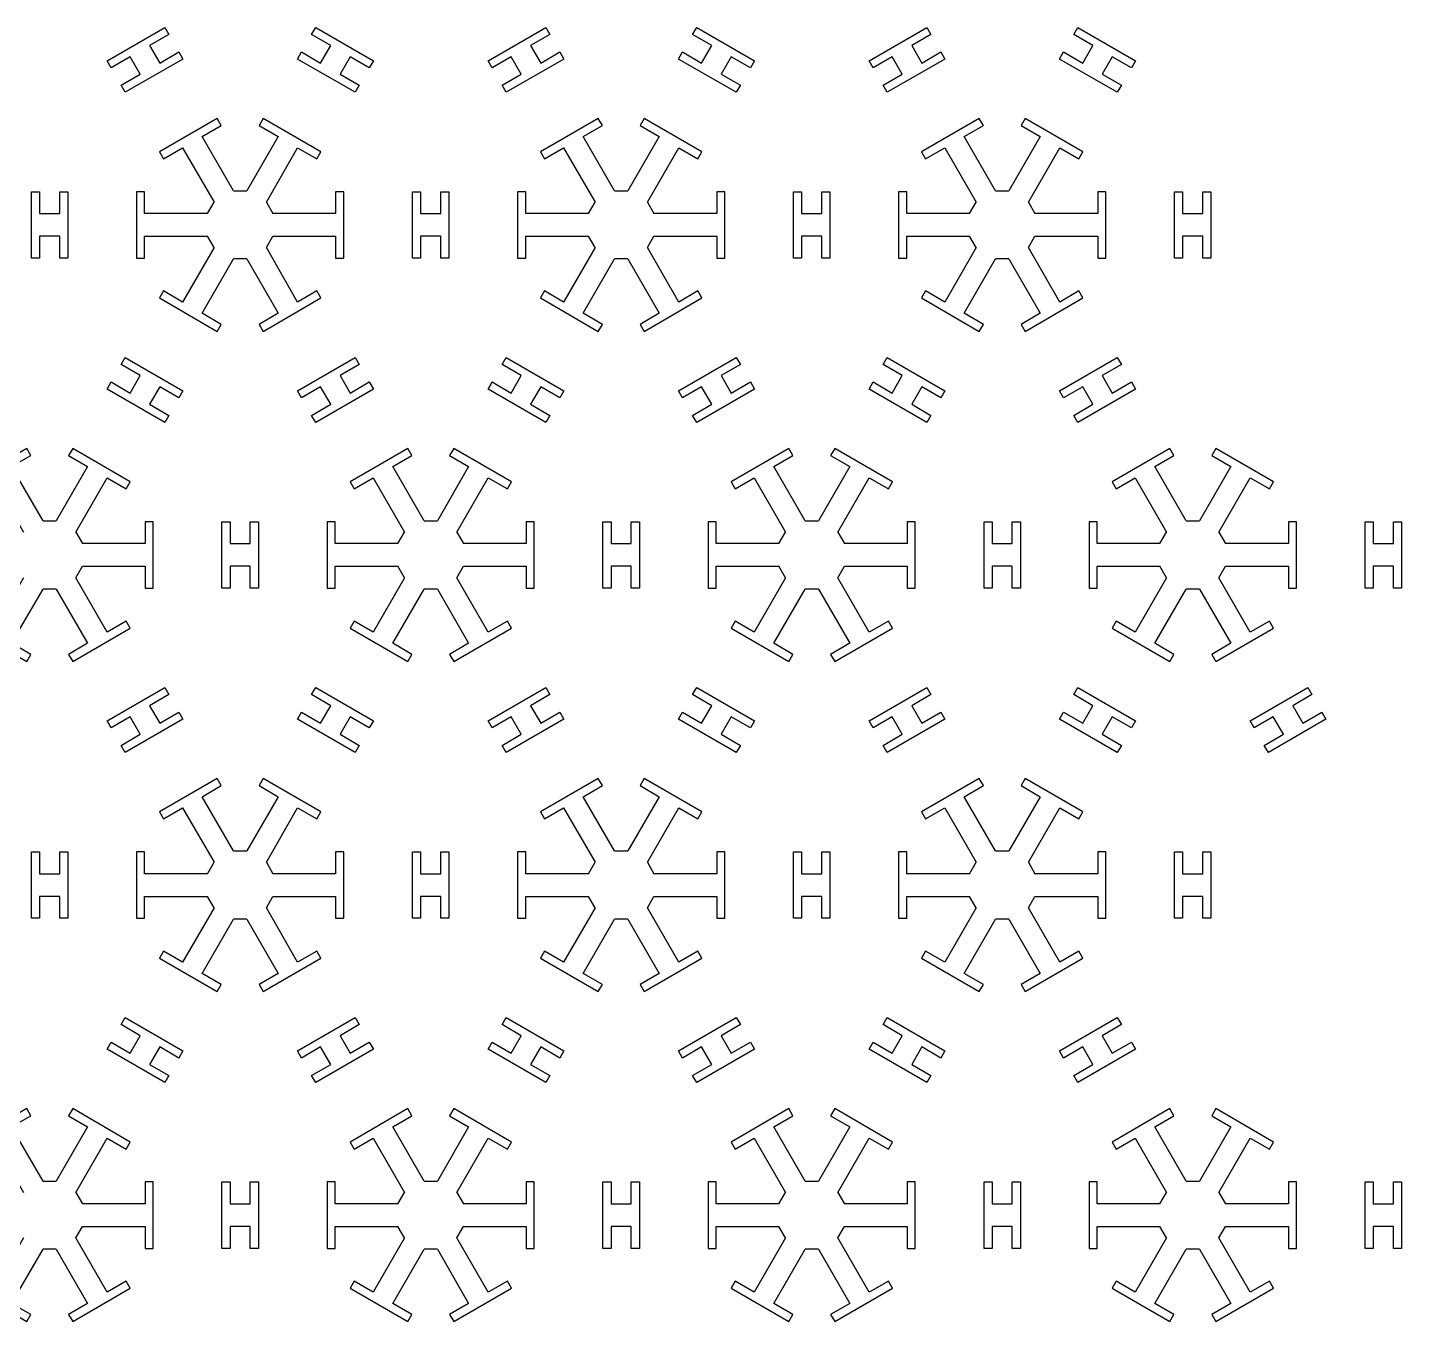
# Model space of a CAD drawing. Extents: x -18 to 221, y -179 to 16.
# Drawn here: x 107.5 to 220.7, y -90.4 to 16.3 of the extents above; entities that cross this region are included whole.
import ezdxf

# ---------------------------------------------------------------- set-up
doc = ezdxf.new("R2010")
doc.units = 0

msp = doc.modelspace()

# ---------------------------------------------------------------- linework, layer by layer
for p, q in [((124.49, 2.8), (125.58, 2.8)), ((155.89, 2.8), (156.98, 2.8)), ((187.29, 2.8), (188.38, 2.8)), ((122.33, 0.93), (122.88, 1.87)), ((127.19, 1.87), (127.73, 0.93)), ((153.73, 0.93), (154.28, 1.87)), ((158.59, 1.87), (159.13, 0.93)), ((185.13, 0.93), (185.68, 1.87)), ((189.99, 1.87), (190.53, 0.93)), ((122.88, -1.87), (122.33, -0.93)), ((127.19, -1.87), (127.73, -0.93)), ((154.28, -1.87), (153.73, -0.93)), ((158.59, -1.87), (159.13, -0.93)), ((185.68, -1.87), (185.13, -0.93)), ((189.99, -1.87), (190.53, -0.93)), ((125.58, -2.8), (124.49, -2.8)), ((156.98, -2.8), (155.89, -2.8)), ((188.38, -2.8), (187.29, -2.8)), ((108.79, -24.39), (109.88, -24.39)), ((140.19, -24.39), (141.28, -24.39)), ((171.59, -24.39), (172.68, -24.39)), ((202.99, -24.39), (204.08, -24.39)), ((111.49, -25.32), (112.03, -26.26)), ((138.03, -26.26), (138.58, -25.32)), ((142.89, -25.32), (143.43, -26.26)), ((169.43, -26.26), (169.98, -25.32)), ((174.29, -25.32), (174.83, -26.26)), ((200.83, -26.26), (201.38, -25.32)), ((205.69, -25.32), (206.24, -26.26)), ((111.49, -29.07), (112.03, -28.12)), ((138.58, -29.07), (138.03, -28.12)), ((142.89, -29.07), (143.43, -28.12)), ((169.98, -29.07), (169.43, -28.12)), ((174.29, -29.07), (174.83, -28.12)), ((201.38, -29.07), (200.83, -28.12)), ((205.69, -29.07), (206.24, -28.12)), ((109.88, -30), (108.79, -30)), ((141.28, -30), (140.19, -30)), ((172.68, -30), (171.59, -30)), ((204.08, -30), (202.99, -30)), ((124.49, -51.58), (125.58, -51.58)), ((155.89, -51.58), (156.98, -51.58)), ((187.29, -51.58), (188.38, -51.58)), ((122.33, -53.46), (122.88, -52.51)), ((127.19, -52.51), (127.73, -53.46)), ((153.73, -53.46), (154.28, -52.51)), ((158.59, -52.51), (159.13, -53.46)), ((185.13, -53.46), (185.68, -52.51)), ((189.99, -52.51), (190.53, -53.46)), ((122.88, -56.26), (122.33, -55.32)), ((127.19, -56.26), (127.73, -55.32)), ((154.28, -56.26), (153.73, -55.32)), ((158.59, -56.26), (159.13, -55.32)), ((185.68, -56.26), (185.13, -55.32)), ((189.99, -56.26), (190.53, -55.32)), ((125.58, -57.19), (124.49, -57.19)), ((156.98, -57.19), (155.89, -57.19)), ((188.38, -57.19), (187.29, -57.19)), ((108.79, -78.78), (109.88, -78.78)), ((140.19, -78.78), (141.28, -78.78)), ((171.59, -78.78), (172.68, -78.78)), ((202.99, -78.78), (204.08, -78.78)), ((111.49, -79.71), (112.03, -80.65)), ((138.03, -80.65), (138.58, -79.71)), ((142.89, -79.71), (143.43, -80.65)), ((169.43, -80.65), (169.98, -79.71)), ((174.29, -79.71), (174.83, -80.65)), ((200.83, -80.65), (201.38, -79.71)), ((205.69, -79.71), (206.24, -80.65)), ((111.49, -83.46), (112.03, -82.51)), ((138.58, -83.46), (138.03, -82.51)), ((142.89, -83.46), (143.43, -82.51)), ((169.98, -83.46), (169.43, -82.51)), ((174.29, -83.46), (174.83, -82.51)), ((201.38, -83.46), (200.83, -82.51)), ((205.69, -83.46), (206.24, -82.51)), ((109.88, -84.38), (108.79, -84.38)), ((141.28, -84.38), (140.19, -84.38)), ((172.68, -84.38), (171.59, -84.38)), ((204.08, -84.38), (202.99, -84.38))]:
    msp.add_line(p, q)
for points in [[(115.56, 10.93, 0), (115.22, 11.51, 0), (116.79, 12.41, 0), (115.96, 13.85, 0), (114.39, 12.94, 0), (114.06, 13.52, 0), (118.81, 16.27, 0), (119.14, 15.69, 0), (117.57, 14.78, 0), (118.4, 13.34, 0), (119.97, 14.25, 0), (120.31, 13.67, 0), (115.56, 10.93, 0)], [(129.76, 13.67, 0), (130.09, 14.25, 0), (131.66, 13.34, 0), (132.49, 14.78, 0), (130.92, 15.69, 0), (131.26, 16.27, 0), (136.01, 13.52, 0), (135.67, 12.94, 0), (134.1, 13.85, 0), (133.27, 12.41, 0), (134.84, 11.51, 0), (134.51, 10.93, 0), (129.76, 13.67, 0)], [(146.96, 10.93, 0), (146.62, 11.51, 0), (148.19, 12.41, 0), (147.36, 13.85, 0), (145.79, 12.94, 0), (145.46, 13.52, 0), (150.21, 16.27, 0), (150.55, 15.69, 0), (148.97, 14.78, 0), (149.8, 13.34, 0), (151.38, 14.25, 0), (151.71, 13.67, 0), (146.96, 10.93, 0)], [(161.16, 13.67, 0), (161.49, 14.25, 0), (163.06, 13.34, 0), (163.89, 14.78, 0), (162.32, 15.69, 0), (162.66, 16.27, 0), (167.41, 13.52, 0), (167.08, 12.94, 0), (165.5, 13.85, 0), (164.67, 12.41, 0), (166.25, 11.51, 0), (165.91, 10.93, 0), (161.16, 13.67, 0)], [(178.36, 10.93, 0), (178.02, 11.51, 0), (179.59, 12.41, 0), (178.76, 13.85, 0), (177.19, 12.94, 0), (176.86, 13.52, 0), (181.61, 16.27, 0), (181.95, 15.69, 0), (180.37, 14.78, 0), (181.2, 13.34, 0), (182.78, 14.25, 0), (183.11, 13.67, 0), (178.36, 10.93, 0)], [(192.56, 13.67, 0), (192.89, 14.25, 0), (194.46, 13.34, 0), (195.29, 14.78, 0), (193.72, 15.69, 0), (194.06, 16.27, 0), (198.81, 13.52, 0), (198.48, 12.94, 0), (196.9, 13.85, 0), (196.07, 12.41, 0), (197.65, 11.51, 0), (197.31, 10.93, 0), (192.56, 13.67, 0)], [(124.49, 2.8, 0), (121.9, 7.28, 0), (123.47, 8.19, 0), (123.14, 8.77, 0), (118.39, 6.02, 0), (118.72, 5.44, 0), (120.29, 6.35, 0), (122.88, 1.87, 0)], [(127.19, 1.87, 0), (129.77, 6.35, 0), (131.34, 5.44, 0), (131.68, 6.02, 0), (126.93, 8.77, 0), (126.59, 8.19, 0), (128.16, 7.28, 0), (125.58, 2.8, 0)], [(155.89, 2.8, 0), (153.3, 7.28, 0), (154.88, 8.19, 0), (154.54, 8.77, 0), (149.79, 6.02, 0), (150.12, 5.44, 0), (151.69, 6.35, 0), (154.28, 1.87, 0)], [(158.59, 1.87, 0), (161.17, 6.35, 0), (162.75, 5.44, 0), (163.08, 6.02, 0), (158.33, 8.77, 0), (157.99, 8.19, 0), (159.56, 7.28, 0), (156.98, 2.8, 0)], [(187.29, 2.8, 0), (184.7, 7.28, 0), (186.28, 8.19, 0), (185.94, 8.77, 0), (181.19, 6.02, 0), (181.52, 5.44, 0), (183.09, 6.35, 0), (185.68, 1.87, 0)], [(189.99, 1.87, 0), (192.57, 6.35, 0), (194.15, 5.44, 0), (194.48, 6.02, 0), (189.73, 8.77, 0), (189.39, 8.19, 0), (190.96, 7.28, 0), (188.38, 2.8, 0)], [(107.83, 2.74, 0), (108.5, 2.74, 0), (108.5, 0.93, 0), (110.16, 0.93, 0), (110.16, 2.74, 0), (110.83, 2.74, 0), (110.83, -2.74, 0), (110.16, -2.74, 0), (110.16, -0.93, 0), (108.5, -0.93, 0), (108.5, -2.74, 0), (107.83, -2.74, 0), (107.83, 2.74, 0)], [(122.33, 0.93, 0), (117.16, 0.93, 0), (117.16, 2.74, 0), (116.49, 2.74, 0), (116.49, -2.74, 0), (117.16, -2.74, 0), (117.16, -0.93, 0), (122.33, -0.93, 0)], [(127.73, -0.93, 0), (132.9, -0.93, 0), (132.9, -2.74, 0), (133.57, -2.74, 0), (133.57, 2.74, 0), (132.9, 2.74, 0), (132.9, 0.93, 0), (127.73, 0.93, 0)], [(139.23, 2.74, 0), (139.9, 2.74, 0), (139.9, 0.93, 0), (141.56, 0.93, 0), (141.56, 2.74, 0), (142.23, 2.74, 0), (142.23, -2.74, 0), (141.56, -2.74, 0), (141.56, -0.93, 0), (139.9, -0.93, 0), (139.9, -2.74, 0), (139.23, -2.74, 0), (139.23, 2.74, 0)], [(153.73, 0.93, 0), (148.56, 0.93, 0), (148.56, 2.74, 0), (147.89, 2.74, 0), (147.89, -2.74, 0), (148.56, -2.74, 0), (148.56, -0.93, 0), (153.73, -0.93, 0)], [(159.13, -0.93, 0), (164.3, -0.93, 0), (164.3, -2.74, 0), (164.97, -2.74, 0), (164.97, 2.74, 0), (164.3, 2.74, 0), (164.3, 0.93, 0), (159.13, 0.93, 0)], [(170.63, 2.74, 0), (171.3, 2.74, 0), (171.3, 0.93, 0), (172.96, 0.93, 0), (172.96, 2.74, 0), (173.63, 2.74, 0), (173.63, -2.74, 0), (172.96, -2.74, 0), (172.96, -0.93, 0), (171.3, -0.93, 0), (171.3, -2.74, 0), (170.63, -2.74, 0), (170.63, 2.74, 0)], [(185.13, 0.93, 0), (179.96, 0.93, 0), (179.96, 2.74, 0), (179.29, 2.74, 0), (179.29, -2.74, 0), (179.96, -2.74, 0), (179.96, -0.93, 0), (185.13, -0.93, 0)], [(190.53, -0.93, 0), (195.7, -0.93, 0), (195.7, -2.74, 0), (196.37, -2.74, 0), (196.37, 2.74, 0), (195.7, 2.74, 0), (195.7, 0.93, 0), (190.53, 0.93, 0)], [(202.03, 2.74, 0), (202.7, 2.74, 0), (202.7, 0.93, 0), (204.36, 0.93, 0), (204.36, 2.74, 0), (205.03, 2.74, 0), (205.03, -2.74, 0), (204.36, -2.74, 0), (204.36, -0.93, 0), (202.7, -0.93, 0), (202.7, -2.74, 0), (202.03, -2.74, 0), (202.03, 2.74, 0)], [(122.88, -1.87, 0), (120.29, -6.35, 0), (118.72, -5.44, 0), (118.39, -6.02, 0), (123.14, -8.77, 0), (123.47, -8.19, 0), (121.9, -7.28, 0), (124.49, -2.8, 0)], [(125.58, -2.8, 0), (128.16, -7.28, 0), (126.59, -8.19, 0), (126.93, -8.77, 0), (131.68, -6.02, 0), (131.34, -5.44, 0), (129.77, -6.35, 0), (127.19, -1.87, 0)], [(154.28, -1.87, 0), (151.69, -6.35, 0), (150.12, -5.44, 0), (149.79, -6.02, 0), (154.54, -8.77, 0), (154.88, -8.19, 0), (153.3, -7.28, 0), (155.89, -2.8, 0)], [(156.98, -2.8, 0), (159.56, -7.28, 0), (157.99, -8.19, 0), (158.33, -8.77, 0), (163.08, -6.02, 0), (162.75, -5.44, 0), (161.17, -6.35, 0), (158.59, -1.87, 0)], [(185.68, -1.87, 0), (183.09, -6.35, 0), (181.52, -5.44, 0), (181.19, -6.02, 0), (185.94, -8.77, 0), (186.28, -8.19, 0), (184.7, -7.28, 0), (187.29, -2.8, 0)], [(188.38, -2.8, 0), (190.96, -7.28, 0), (189.39, -8.19, 0), (189.73, -8.77, 0), (194.48, -6.02, 0), (194.15, -5.44, 0), (192.57, -6.35, 0), (189.99, -1.87, 0)], [(120.31, -13.67, 0), (119.97, -14.25, 0), (118.4, -13.34, 0), (117.57, -14.78, 0), (119.14, -15.69, 0), (118.81, -16.27, 0), (114.06, -13.52, 0), (114.39, -12.94, 0), (115.96, -13.85, 0), (116.79, -12.41, 0), (115.22, -11.51, 0), (115.56, -10.93, 0), (120.31, -13.67, 0)], [(134.51, -10.93, 0), (134.84, -11.51, 0), (133.27, -12.41, 0), (134.1, -13.85, 0), (135.67, -12.94, 0), (136.01, -13.52, 0), (131.26, -16.27, 0), (130.92, -15.69, 0), (132.49, -14.78, 0), (131.66, -13.34, 0), (130.09, -14.25, 0), (129.76, -13.67, 0), (134.51, -10.93, 0)], [(151.71, -13.67, 0), (151.38, -14.25, 0), (149.8, -13.34, 0), (148.97, -14.78, 0), (150.55, -15.69, 0), (150.21, -16.27, 0), (145.46, -13.52, 0), (145.79, -12.94, 0), (147.36, -13.85, 0), (148.19, -12.41, 0), (146.62, -11.51, 0), (146.96, -10.93, 0), (151.71, -13.67, 0)], [(165.91, -10.93, 0), (166.25, -11.51, 0), (164.67, -12.41, 0), (165.5, -13.85, 0), (167.08, -12.94, 0), (167.41, -13.52, 0), (162.66, -16.27, 0), (162.32, -15.69, 0), (163.89, -14.78, 0), (163.06, -13.34, 0), (161.49, -14.25, 0), (161.16, -13.67, 0), (165.91, -10.93, 0)], [(183.11, -13.67, 0), (182.78, -14.25, 0), (181.2, -13.34, 0), (180.37, -14.78, 0), (181.95, -15.69, 0), (181.61, -16.27, 0), (176.86, -13.52, 0), (177.19, -12.94, 0), (178.76, -13.85, 0), (179.59, -12.41, 0), (178.02, -11.51, 0), (178.36, -10.93, 0), (183.11, -13.67, 0)], [(197.31, -10.93, 0), (197.65, -11.51, 0), (196.07, -12.41, 0), (196.9, -13.85, 0), (198.48, -12.94, 0), (198.81, -13.52, 0), (194.06, -16.27, 0), (193.72, -15.69, 0), (195.29, -14.78, 0), (194.46, -13.34, 0), (192.89, -14.25, 0), (192.56, -13.67, 0), (197.31, -10.93, 0)], [(108.79, -24.39, 0), (106.2, -19.91, 0), (107.77, -19.01, 0), (107.44, -18.43, 0), (102.69, -21.17, 0), (103.02, -21.75, 0), (104.59, -20.84, 0), (107.18, -25.32, 0)], [(111.49, -25.32, 0), (114.07, -20.84, 0), (115.64, -21.75, 0), (115.98, -21.17, 0), (111.23, -18.43, 0), (110.89, -19.01, 0), (112.46, -19.91, 0), (109.88, -24.39, 0)], [(140.19, -24.39, 0), (137.6, -19.91, 0), (139.17, -19.01, 0), (138.84, -18.43, 0), (134.09, -21.17, 0), (134.42, -21.75, 0), (135.99, -20.84, 0), (138.58, -25.32, 0)], [(142.89, -25.32, 0), (145.47, -20.84, 0), (147.05, -21.75, 0), (147.38, -21.17, 0), (142.63, -18.43, 0), (142.29, -19.01, 0), (143.86, -19.91, 0), (141.28, -24.39, 0)], [(171.59, -24.39, 0), (169, -19.91, 0), (170.58, -19.01, 0), (170.24, -18.43, 0), (165.49, -21.17, 0), (165.82, -21.75, 0), (167.39, -20.84, 0), (169.98, -25.32, 0)], [(174.29, -25.32, 0), (176.87, -20.84, 0), (178.45, -21.75, 0), (178.78, -21.17, 0), (174.03, -18.43, 0), (173.69, -19.01, 0), (175.26, -19.91, 0), (172.68, -24.39, 0)], [(202.99, -24.39, 0), (200.4, -19.91, 0), (201.98, -19.01, 0), (201.64, -18.43, 0), (196.89, -21.17, 0), (197.22, -21.75, 0), (198.79, -20.84, 0), (201.38, -25.32, 0)], [(205.69, -25.32, 0), (208.27, -20.84, 0), (209.85, -21.75, 0), (210.18, -21.17, 0), (205.43, -18.43, 0), (205.09, -19.01, 0), (206.67, -19.91, 0), (204.08, -24.39, 0)], [(112.03, -28.12, 0), (117.2, -28.12, 0), (117.2, -29.94, 0), (117.87, -29.94, 0), (117.87, -24.45, 0), (117.2, -24.45, 0), (117.2, -26.26, 0), (112.03, -26.26, 0)], [(123.53, -24.45, 0), (124.2, -24.45, 0), (124.2, -26.26, 0), (125.86, -26.26, 0), (125.86, -24.45, 0), (126.53, -24.45, 0), (126.53, -29.94, 0), (125.86, -29.94, 0), (125.86, -28.12, 0), (124.2, -28.12, 0), (124.2, -29.94, 0), (123.53, -29.94, 0), (123.53, -24.45, 0)], [(138.03, -26.26, 0), (132.86, -26.26, 0), (132.86, -24.45, 0), (132.19, -24.45, 0), (132.19, -29.94, 0), (132.86, -29.94, 0), (132.86, -28.12, 0), (138.03, -28.12, 0)], [(143.43, -28.12, 0), (148.6, -28.12, 0), (148.6, -29.94, 0), (149.27, -29.94, 0), (149.27, -24.45, 0), (148.6, -24.45, 0), (148.6, -26.26, 0), (143.43, -26.26, 0)], [(154.93, -24.45, 0), (155.6, -24.45, 0), (155.6, -26.26, 0), (157.26, -26.26, 0), (157.26, -24.45, 0), (157.93, -24.45, 0), (157.93, -29.94, 0), (157.26, -29.94, 0), (157.26, -28.12, 0), (155.6, -28.12, 0), (155.6, -29.94, 0), (154.93, -29.94, 0), (154.93, -24.45, 0)], [(169.43, -26.26, 0), (164.26, -26.26, 0), (164.26, -24.45, 0), (163.59, -24.45, 0), (163.59, -29.94, 0), (164.26, -29.94, 0), (164.26, -28.12, 0), (169.43, -28.12, 0)], [(174.83, -28.12, 0), (180, -28.12, 0), (180, -29.94, 0), (180.67, -29.94, 0), (180.67, -24.45, 0), (180, -24.45, 0), (180, -26.26, 0), (174.83, -26.26, 0)], [(186.33, -24.45, 0), (187, -24.45, 0), (187, -26.26, 0), (188.66, -26.26, 0), (188.66, -24.45, 0), (189.33, -24.45, 0), (189.33, -29.94, 0), (188.66, -29.94, 0), (188.66, -28.12, 0), (187, -28.12, 0), (187, -29.94, 0), (186.33, -29.94, 0), (186.33, -24.45, 0)], [(200.83, -26.26, 0), (195.66, -26.26, 0), (195.66, -24.45, 0), (194.99, -24.45, 0), (194.99, -29.94, 0), (195.66, -29.94, 0), (195.66, -28.12, 0), (200.83, -28.12, 0)], [(206.24, -28.12, 0), (211.41, -28.12, 0), (211.41, -29.94, 0), (212.08, -29.94, 0), (212.08, -24.45, 0), (211.41, -24.45, 0), (211.41, -26.26, 0), (206.24, -26.26, 0)], [(217.74, -24.45, 0), (218.41, -24.45, 0), (218.41, -26.26, 0), (220.07, -26.26, 0), (220.07, -24.45, 0), (220.74, -24.45, 0), (220.74, -29.94, 0), (220.07, -29.94, 0), (220.07, -28.12, 0), (218.41, -28.12, 0), (218.41, -29.94, 0), (217.74, -29.94, 0), (217.74, -24.45, 0)], [(107.18, -29.07, 0), (104.59, -33.55, 0), (103.02, -32.64, 0), (102.69, -33.22, 0), (107.44, -35.96, 0), (107.77, -35.38, 0), (106.2, -34.47, 0), (108.79, -30, 0)], [(109.88, -30, 0), (112.46, -34.47, 0), (110.89, -35.38, 0), (111.23, -35.96, 0), (115.98, -33.22, 0), (115.64, -32.64, 0), (114.07, -33.55, 0), (111.49, -29.07, 0)], [(138.58, -29.07, 0), (135.99, -33.55, 0), (134.42, -32.64, 0), (134.09, -33.22, 0), (138.84, -35.96, 0), (139.17, -35.38, 0), (137.6, -34.47, 0), (140.19, -30, 0)], [(141.28, -30, 0), (143.86, -34.47, 0), (142.29, -35.38, 0), (142.63, -35.96, 0), (147.38, -33.22, 0), (147.05, -32.64, 0), (145.47, -33.55, 0), (142.89, -29.07, 0)], [(169.98, -29.07, 0), (167.39, -33.55, 0), (165.82, -32.64, 0), (165.49, -33.22, 0), (170.24, -35.96, 0), (170.58, -35.38, 0), (169, -34.47, 0), (171.59, -30, 0)], [(172.68, -30, 0), (175.26, -34.47, 0), (173.69, -35.38, 0), (174.03, -35.96, 0), (178.78, -33.22, 0), (178.45, -32.64, 0), (176.87, -33.55, 0), (174.29, -29.07, 0)], [(201.38, -29.07, 0), (198.79, -33.55, 0), (197.22, -32.64, 0), (196.89, -33.22, 0), (201.64, -35.96, 0), (201.98, -35.38, 0), (200.4, -34.47, 0), (202.99, -30, 0)], [(204.08, -30, 0), (206.67, -34.47, 0), (205.09, -35.38, 0), (205.43, -35.96, 0), (210.18, -33.22, 0), (209.85, -32.64, 0), (208.27, -33.55, 0), (205.69, -29.07, 0)], [(118.81, -38.12, 0), (119.14, -38.7, 0), (117.57, -39.61, 0), (118.4, -41.04, 0), (119.97, -40.14, 0), (120.31, -40.72, 0), (115.56, -43.46, 0), (115.22, -42.88, 0), (116.79, -41.97, 0), (115.96, -40.54, 0), (114.39, -41.44, 0), (114.06, -40.86, 0), (118.81, -38.12, 0)], [(136.01, -40.86, 0), (135.67, -41.44, 0), (134.1, -40.54, 0), (133.27, -41.97, 0), (134.84, -42.88, 0), (134.51, -43.46, 0), (129.76, -40.72, 0), (130.09, -40.14, 0), (131.66, -41.04, 0), (132.49, -39.61, 0), (130.92, -38.7, 0), (131.26, -38.12, 0), (136.01, -40.86, 0)], [(150.21, -38.12, 0), (150.55, -38.7, 0), (148.97, -39.61, 0), (149.8, -41.04, 0), (151.38, -40.14, 0), (151.71, -40.72, 0), (146.96, -43.46, 0), (146.62, -42.88, 0), (148.19, -41.97, 0), (147.36, -40.54, 0), (145.79, -41.44, 0), (145.46, -40.86, 0), (150.21, -38.12, 0)], [(167.41, -40.86, 0), (167.08, -41.44, 0), (165.5, -40.54, 0), (164.67, -41.97, 0), (166.25, -42.88, 0), (165.91, -43.46, 0), (161.16, -40.72, 0), (161.49, -40.14, 0), (163.06, -41.04, 0), (163.89, -39.61, 0), (162.32, -38.7, 0), (162.66, -38.12, 0), (167.41, -40.86, 0)], [(181.61, -38.12, 0), (181.95, -38.7, 0), (180.37, -39.61, 0), (181.2, -41.04, 0), (182.78, -40.14, 0), (183.11, -40.72, 0), (178.36, -43.46, 0), (178.02, -42.88, 0), (179.59, -41.97, 0), (178.76, -40.54, 0), (177.19, -41.44, 0), (176.86, -40.86, 0), (181.61, -38.12, 0)], [(198.81, -40.86, 0), (198.48, -41.44, 0), (196.9, -40.54, 0), (196.07, -41.97, 0), (197.65, -42.88, 0), (197.31, -43.46, 0), (192.56, -40.72, 0), (192.89, -40.14, 0), (194.46, -41.04, 0), (195.29, -39.61, 0), (193.72, -38.7, 0), (194.06, -38.12, 0), (198.81, -40.86, 0)], [(192.56, -40.72, 0), (192.89, -40.14, 0), (194.46, -41.04, 0), (195.29, -39.61, 0), (193.72, -38.7, 0), (194.06, -38.12, 0), (198.81, -40.86, 0), (198.48, -41.44, 0), (196.9, -40.54, 0), (196.07, -41.97, 0), (197.65, -42.88, 0), (197.31, -43.46, 0), (192.56, -40.72, 0)], [(213.01, -38.12, 0), (213.35, -38.7, 0), (211.77, -39.61, 0), (212.6, -41.04, 0), (214.18, -40.14, 0), (214.51, -40.72, 0), (209.76, -43.46, 0), (209.42, -42.88, 0), (211, -41.97, 0), (210.17, -40.54, 0), (208.59, -41.44, 0), (208.26, -40.86, 0), (213.01, -38.12, 0)], [(124.49, -51.58, 0), (121.9, -47.11, 0), (123.47, -46.2, 0), (123.14, -45.62, 0), (118.39, -48.36, 0), (118.72, -48.94, 0), (120.29, -48.04, 0), (122.88, -52.51, 0)], [(127.19, -52.51, 0), (129.77, -48.04, 0), (131.34, -48.94, 0), (131.68, -48.36, 0), (126.93, -45.62, 0), (126.59, -46.2, 0), (128.16, -47.11, 0), (125.58, -51.58, 0)], [(155.89, -51.58, 0), (153.3, -47.11, 0), (154.88, -46.2, 0), (154.54, -45.62, 0), (149.79, -48.36, 0), (150.12, -48.94, 0), (151.69, -48.04, 0), (154.28, -52.51, 0)], [(158.59, -52.51, 0), (161.17, -48.04, 0), (162.75, -48.94, 0), (163.08, -48.36, 0), (158.33, -45.62, 0), (157.99, -46.2, 0), (159.56, -47.11, 0), (156.98, -51.58, 0)], [(187.29, -51.58, 0), (184.7, -47.11, 0), (186.28, -46.2, 0), (185.94, -45.62, 0), (181.19, -48.36, 0), (181.52, -48.94, 0), (183.09, -48.04, 0), (185.68, -52.51, 0)], [(189.99, -52.51, 0), (192.57, -48.04, 0), (194.15, -48.94, 0), (194.48, -48.36, 0), (189.73, -45.62, 0), (189.39, -46.2, 0), (190.96, -47.11, 0), (188.38, -51.58, 0)], [(107.83, -51.64, 0), (108.5, -51.64, 0), (108.5, -53.46, 0), (110.16, -53.46, 0), (110.16, -51.64, 0), (110.83, -51.64, 0), (110.83, -57.13, 0), (110.16, -57.13, 0), (110.16, -55.32, 0), (108.5, -55.32, 0), (108.5, -57.13, 0), (107.83, -57.13, 0), (107.83, -51.64, 0)], [(122.33, -53.46, 0), (117.16, -53.46, 0), (117.16, -51.64, 0), (116.49, -51.64, 0), (116.49, -57.13, 0), (117.16, -57.13, 0), (117.16, -55.32, 0), (122.33, -55.32, 0)], [(127.73, -55.32, 0), (132.9, -55.32, 0), (132.9, -57.13, 0), (133.57, -57.13, 0), (133.57, -51.64, 0), (132.9, -51.64, 0), (132.9, -53.46, 0), (127.73, -53.46, 0)], [(139.23, -51.64, 0), (139.9, -51.64, 0), (139.9, -53.46, 0), (141.56, -53.46, 0), (141.56, -51.64, 0), (142.23, -51.64, 0), (142.23, -57.13, 0), (141.56, -57.13, 0), (141.56, -55.32, 0), (139.9, -55.32, 0), (139.9, -57.13, 0), (139.23, -57.13, 0), (139.23, -51.64, 0)], [(153.73, -53.46, 0), (148.56, -53.46, 0), (148.56, -51.64, 0), (147.89, -51.64, 0), (147.89, -57.13, 0), (148.56, -57.13, 0), (148.56, -55.32, 0), (153.73, -55.32, 0)], [(159.13, -55.32, 0), (164.3, -55.32, 0), (164.3, -57.13, 0), (164.97, -57.13, 0), (164.97, -51.64, 0), (164.3, -51.64, 0), (164.3, -53.46, 0), (159.13, -53.46, 0)], [(170.63, -51.64, 0), (171.3, -51.64, 0), (171.3, -53.46, 0), (172.96, -53.46, 0), (172.96, -51.64, 0), (173.63, -51.64, 0), (173.63, -57.13, 0), (172.96, -57.13, 0), (172.96, -55.32, 0), (171.3, -55.32, 0), (171.3, -57.13, 0), (170.63, -57.13, 0), (170.63, -51.64, 0)], [(185.13, -53.46, 0), (179.96, -53.46, 0), (179.96, -51.64, 0), (179.29, -51.64, 0), (179.29, -57.13, 0), (179.96, -57.13, 0), (179.96, -55.32, 0), (185.13, -55.32, 0)], [(190.53, -55.32, 0), (195.7, -55.32, 0), (195.7, -57.13, 0), (196.37, -57.13, 0), (196.37, -51.64, 0), (195.7, -51.64, 0), (195.7, -53.46, 0), (190.53, -53.46, 0)], [(202.03, -51.64, 0), (202.7, -51.64, 0), (202.7, -53.46, 0), (204.36, -53.46, 0), (204.36, -51.64, 0), (205.03, -51.64, 0), (205.03, -57.13, 0), (204.36, -57.13, 0), (204.36, -55.32, 0), (202.7, -55.32, 0), (202.7, -57.13, 0), (202.03, -57.13, 0), (202.03, -51.64, 0)], [(122.88, -56.26, 0), (120.29, -60.74, 0), (118.72, -59.83, 0), (118.39, -60.41, 0), (123.14, -63.16, 0), (123.47, -62.58, 0), (121.9, -61.67, 0), (124.49, -57.19, 0)], [(125.58, -57.19, 0), (128.16, -61.67, 0), (126.59, -62.58, 0), (126.93, -63.16, 0), (131.68, -60.41, 0), (131.34, -59.83, 0), (129.77, -60.74, 0), (127.19, -56.26, 0)], [(154.28, -56.26, 0), (151.69, -60.74, 0), (150.12, -59.83, 0), (149.79, -60.41, 0), (154.54, -63.16, 0), (154.88, -62.58, 0), (153.3, -61.67, 0), (155.89, -57.19, 0)], [(156.98, -57.19, 0), (159.56, -61.67, 0), (157.99, -62.58, 0), (158.33, -63.16, 0), (163.08, -60.41, 0), (162.75, -59.83, 0), (161.17, -60.74, 0), (158.59, -56.26, 0)], [(185.68, -56.26, 0), (183.09, -60.74, 0), (181.52, -59.83, 0), (181.19, -60.41, 0), (185.94, -63.16, 0), (186.28, -62.58, 0), (184.7, -61.67, 0), (187.29, -57.19, 0)], [(188.38, -57.19, 0), (190.96, -61.67, 0), (189.39, -62.58, 0), (189.73, -63.16, 0), (194.48, -60.41, 0), (194.15, -59.83, 0), (192.57, -60.74, 0), (189.99, -56.26, 0)], [(120.31, -68.06, 0), (119.97, -68.64, 0), (118.4, -67.73, 0), (117.57, -69.17, 0), (119.14, -70.08, 0), (118.81, -70.66, 0), (114.06, -67.91, 0), (114.39, -67.33, 0), (115.96, -68.24, 0), (116.79, -66.8, 0), (115.22, -65.89, 0), (115.56, -65.31, 0), (120.31, -68.06, 0)], [(134.51, -65.31, 0), (134.84, -65.89, 0), (133.27, -66.8, 0), (134.1, -68.24, 0), (135.67, -67.33, 0), (136.01, -67.91, 0), (131.26, -70.66, 0), (130.92, -70.08, 0), (132.49, -69.17, 0), (131.66, -67.73, 0), (130.09, -68.64, 0), (129.76, -68.06, 0), (134.51, -65.31, 0)], [(151.71, -68.06, 0), (151.38, -68.64, 0), (149.8, -67.73, 0), (148.97, -69.17, 0), (150.55, -70.08, 0), (150.21, -70.66, 0), (145.46, -67.91, 0), (145.79, -67.33, 0), (147.36, -68.24, 0), (148.19, -66.8, 0), (146.62, -65.89, 0), (146.96, -65.31, 0), (151.71, -68.06, 0)], [(165.91, -65.31, 0), (166.25, -65.89, 0), (164.67, -66.8, 0), (165.5, -68.24, 0), (167.08, -67.33, 0), (167.41, -67.91, 0), (162.66, -70.66, 0), (162.32, -70.08, 0), (163.89, -69.17, 0), (163.06, -67.73, 0), (161.49, -68.64, 0), (161.16, -68.06, 0), (165.91, -65.31, 0)], [(183.11, -68.06, 0), (182.78, -68.64, 0), (181.2, -67.73, 0), (180.37, -69.17, 0), (181.95, -70.08, 0), (181.61, -70.66, 0), (176.86, -67.91, 0), (177.19, -67.33, 0), (178.76, -68.24, 0), (179.59, -66.8, 0), (178.02, -65.89, 0), (178.36, -65.31, 0), (183.11, -68.06, 0)], [(197.31, -65.31, 0), (197.65, -65.89, 0), (196.07, -66.8, 0), (196.9, -68.24, 0), (198.48, -67.33, 0), (198.81, -67.91, 0), (194.06, -70.66, 0), (193.72, -70.08, 0), (195.29, -69.17, 0), (194.46, -67.73, 0), (192.89, -68.64, 0), (192.56, -68.06, 0), (197.31, -65.31, 0)], [(108.79, -78.78, 0), (106.2, -74.3, 0), (107.77, -73.39, 0), (107.44, -72.81, 0), (102.69, -75.56, 0), (103.02, -76.14, 0), (104.59, -75.23, 0), (107.18, -79.71, 0)], [(111.49, -79.71, 0), (114.07, -75.23, 0), (115.64, -76.14, 0), (115.98, -75.56, 0), (111.23, -72.81, 0), (110.89, -73.39, 0), (112.46, -74.3, 0), (109.88, -78.78, 0)], [(140.19, -78.78, 0), (137.6, -74.3, 0), (139.17, -73.39, 0), (138.84, -72.81, 0), (134.09, -75.56, 0), (134.42, -76.14, 0), (135.99, -75.23, 0), (138.58, -79.71, 0)], [(142.89, -79.71, 0), (145.47, -75.23, 0), (147.05, -76.14, 0), (147.38, -75.56, 0), (142.63, -72.81, 0), (142.29, -73.39, 0), (143.86, -74.3, 0), (141.28, -78.78, 0)], [(171.59, -78.78, 0), (169, -74.3, 0), (170.58, -73.39, 0), (170.24, -72.81, 0), (165.49, -75.56, 0), (165.82, -76.14, 0), (167.39, -75.23, 0), (169.98, -79.71, 0)], [(174.29, -79.71, 0), (176.87, -75.23, 0), (178.45, -76.14, 0), (178.78, -75.56, 0), (174.03, -72.81, 0), (173.69, -73.39, 0), (175.26, -74.3, 0), (172.68, -78.78, 0)], [(202.99, -78.78, 0), (200.4, -74.3, 0), (201.98, -73.39, 0), (201.64, -72.81, 0), (196.89, -75.56, 0), (197.22, -76.14, 0), (198.79, -75.23, 0), (201.38, -79.71, 0)], [(205.69, -79.71, 0), (208.27, -75.23, 0), (209.85, -76.14, 0), (210.18, -75.56, 0), (205.43, -72.81, 0), (205.09, -73.39, 0), (206.67, -74.3, 0), (204.08, -78.78, 0)], [(112.03, -82.51, 0), (117.2, -82.51, 0), (117.2, -84.33, 0), (117.87, -84.33, 0), (117.87, -78.84, 0), (117.2, -78.84, 0), (117.2, -80.65, 0), (112.03, -80.65, 0)], [(123.53, -78.84, 0), (124.2, -78.84, 0), (124.2, -80.65, 0), (125.86, -80.65, 0), (125.86, -78.84, 0), (126.53, -78.84, 0), (126.53, -84.33, 0), (125.86, -84.33, 0), (125.86, -82.51, 0), (124.2, -82.51, 0), (124.2, -84.33, 0), (123.53, -84.33, 0), (123.53, -78.84, 0)], [(138.03, -80.65, 0), (132.86, -80.65, 0), (132.86, -78.84, 0), (132.19, -78.84, 0), (132.19, -84.33, 0), (132.86, -84.33, 0), (132.86, -82.51, 0), (138.03, -82.51, 0)], [(143.43, -82.51, 0), (148.6, -82.51, 0), (148.6, -84.33, 0), (149.27, -84.33, 0), (149.27, -78.84, 0), (148.6, -78.84, 0), (148.6, -80.65, 0), (143.43, -80.65, 0)], [(154.93, -78.84, 0), (155.6, -78.84, 0), (155.6, -80.65, 0), (157.26, -80.65, 0), (157.26, -78.84, 0), (157.93, -78.84, 0), (157.93, -84.33, 0), (157.26, -84.33, 0), (157.26, -82.51, 0), (155.6, -82.51, 0), (155.6, -84.33, 0), (154.93, -84.33, 0), (154.93, -78.84, 0)], [(169.43, -80.65, 0), (164.26, -80.65, 0), (164.26, -78.84, 0), (163.59, -78.84, 0), (163.59, -84.33, 0), (164.26, -84.33, 0), (164.26, -82.51, 0), (169.43, -82.51, 0)], [(174.83, -82.51, 0), (180, -82.51, 0), (180, -84.33, 0), (180.67, -84.33, 0), (180.67, -78.84, 0), (180, -78.84, 0), (180, -80.65, 0), (174.83, -80.65, 0)], [(186.33, -78.84, 0), (187, -78.84, 0), (187, -80.65, 0), (188.66, -80.65, 0), (188.66, -78.84, 0), (189.33, -78.84, 0), (189.33, -84.33, 0), (188.66, -84.33, 0), (188.66, -82.51, 0), (187, -82.51, 0), (187, -84.33, 0), (186.33, -84.33, 0), (186.33, -78.84, 0)], [(200.83, -80.65, 0), (195.66, -80.65, 0), (195.66, -78.84, 0), (194.99, -78.84, 0), (194.99, -84.33, 0), (195.66, -84.33, 0), (195.66, -82.51, 0), (200.83, -82.51, 0)], [(206.24, -82.51, 0), (211.41, -82.51, 0), (211.41, -84.33, 0), (212.08, -84.33, 0), (212.08, -78.84, 0), (211.41, -78.84, 0), (211.41, -80.65, 0), (206.24, -80.65, 0)], [(217.74, -78.84, 0), (218.41, -78.84, 0), (218.41, -80.65, 0), (220.07, -80.65, 0), (220.07, -78.84, 0), (220.74, -78.84, 0), (220.74, -84.33, 0), (220.07, -84.33, 0), (220.07, -82.51, 0), (218.41, -82.51, 0), (218.41, -84.33, 0), (217.74, -84.33, 0), (217.74, -78.84, 0)], [(107.18, -83.46, 0), (104.59, -87.93, 0), (103.02, -87.03, 0), (102.69, -87.61, 0), (107.44, -90.35, 0), (107.77, -89.77, 0), (106.2, -88.86, 0), (108.79, -84.38, 0)], [(109.88, -84.38, 0), (112.46, -88.86, 0), (110.89, -89.77, 0), (111.23, -90.35, 0), (115.98, -87.61, 0), (115.64, -87.03, 0), (114.07, -87.93, 0), (111.49, -83.46, 0)], [(138.58, -83.46, 0), (135.99, -87.93, 0), (134.42, -87.03, 0), (134.09, -87.61, 0), (138.84, -90.35, 0), (139.17, -89.77, 0), (137.6, -88.86, 0), (140.19, -84.38, 0)], [(141.28, -84.38, 0), (143.86, -88.86, 0), (142.29, -89.77, 0), (142.63, -90.35, 0), (147.38, -87.61, 0), (147.05, -87.03, 0), (145.47, -87.93, 0), (142.89, -83.46, 0)], [(169.98, -83.46, 0), (167.39, -87.93, 0), (165.82, -87.03, 0), (165.49, -87.61, 0), (170.24, -90.35, 0), (170.58, -89.77, 0), (169, -88.86, 0), (171.59, -84.38, 0)], [(172.68, -84.38, 0), (175.26, -88.86, 0), (173.69, -89.77, 0), (174.03, -90.35, 0), (178.78, -87.61, 0), (178.45, -87.03, 0), (176.87, -87.93, 0), (174.29, -83.46, 0)], [(201.38, -83.46, 0), (198.79, -87.93, 0), (197.22, -87.03, 0), (196.89, -87.61, 0), (201.64, -90.35, 0), (201.98, -89.77, 0), (200.4, -88.86, 0), (202.99, -84.38, 0)], [(204.08, -84.38, 0), (206.67, -88.86, 0), (205.09, -89.77, 0), (205.43, -90.35, 0), (210.18, -87.61, 0), (209.85, -87.03, 0), (208.27, -87.93, 0), (205.69, -83.46, 0)]]:
    msp.add_polyline3d(points)

doc.saveas('drawing.dxf')
